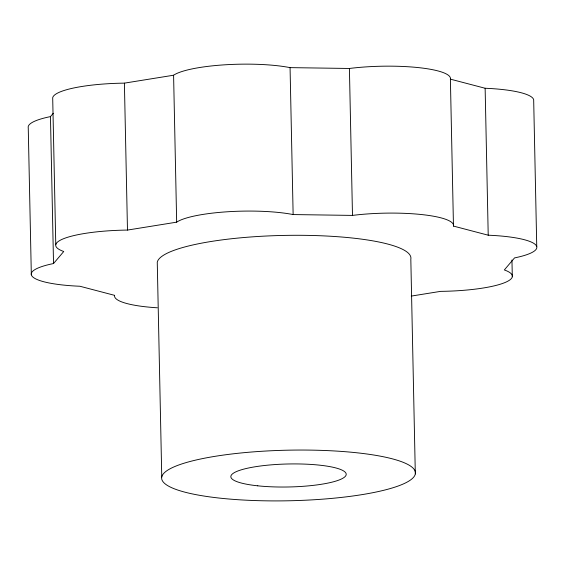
<?xml version="1.0" encoding="UTF-8"?>
<svg xmlns="http://www.w3.org/2000/svg" width="565" height="565" viewBox="0 0 565 565"><rect width="100%" height="100%" fill="white"/><g stroke="black" fill="none" stroke-linecap="round" stroke-linejoin="round"><path stroke-width="0.85" d="M31.329 274.745L28.25 127.81A68.824 13.722 -1.2 0 1 50.455 116.609L53.287 113.261M157.324 307.791A68.824 13.722 -1.2 0 1 114.61 295.354L79.863 286.243A68.824 13.722 -1.2 0 1 32.947 277.097A68.824 13.722 -1.2 0 1 53.527 263.544L63.739 251.503A68.824 13.722 -1.2 0 1 66.345 237.696A68.824 13.722 -1.2 0 1 127.478 230.075L176.668 222.158A68.824 13.722 -1.2 0 1 227.271 211.783A68.824 13.722 -1.2 0 1 293.136 214.566L352.489 215.406A68.824 13.722 -1.2 0 1 421.448 214.538A68.824 13.722 -1.2 0 1 453.469 226.085L488.216 235.202A68.824 13.722 -1.2 0 1 535.133 244.348A68.824 13.722 -1.2 0 1 514.545 257.901L504.34 269.943A68.824 13.722 -1.2 0 1 501.727 283.75A68.824 13.722 -1.2 0 1 440.601 291.363L411.256 296.088M55.773 244.716L52.693 97.78A68.824 13.722 -1.2 0 1 124.399 83.14L173.589 75.223A68.824 13.722 -1.2 0 1 224.192 64.848A68.824 13.722 -1.2 0 1 290.064 67.631L349.41 68.471A68.824 13.722 -1.2 0 1 418.368 67.602A68.824 13.722 -1.2 0 1 450.39 79.149L485.137 88.26A68.824 13.722 -1.2 0 1 533.671 99.758L536.75 246.693M511.954 260.013L512.307 276.73M485.137 88.26L488.216 235.202M450.39 79.149L453.469 226.085M415.317 473.922A126.906 25.298 -1.2 0 0 229.482 454.267A126.906 25.298 -1.2 0 0 220.816 498.238A126.906 25.298 -1.2 0 0 415.317 473.922L410.819 259.173A126.906 25.298 -1.2 0 0 289.047 235.337A126.906 25.298 -1.2 0 0 157.261 262.273L161.76 477.022M349.41 68.471L352.489 215.406M290.064 67.631L293.136 214.566M173.589 75.223L176.668 222.158M124.399 83.14L127.478 230.075M50.455 116.609L53.527 263.544M257.753 485.822A57.687 11.498 -1.2 0 0 346.161 474.77A57.687 11.498 -1.2 0 0 261.694 465.835A57.687 11.498 -1.2 0 0 257.753 485.822"/></g></svg>
